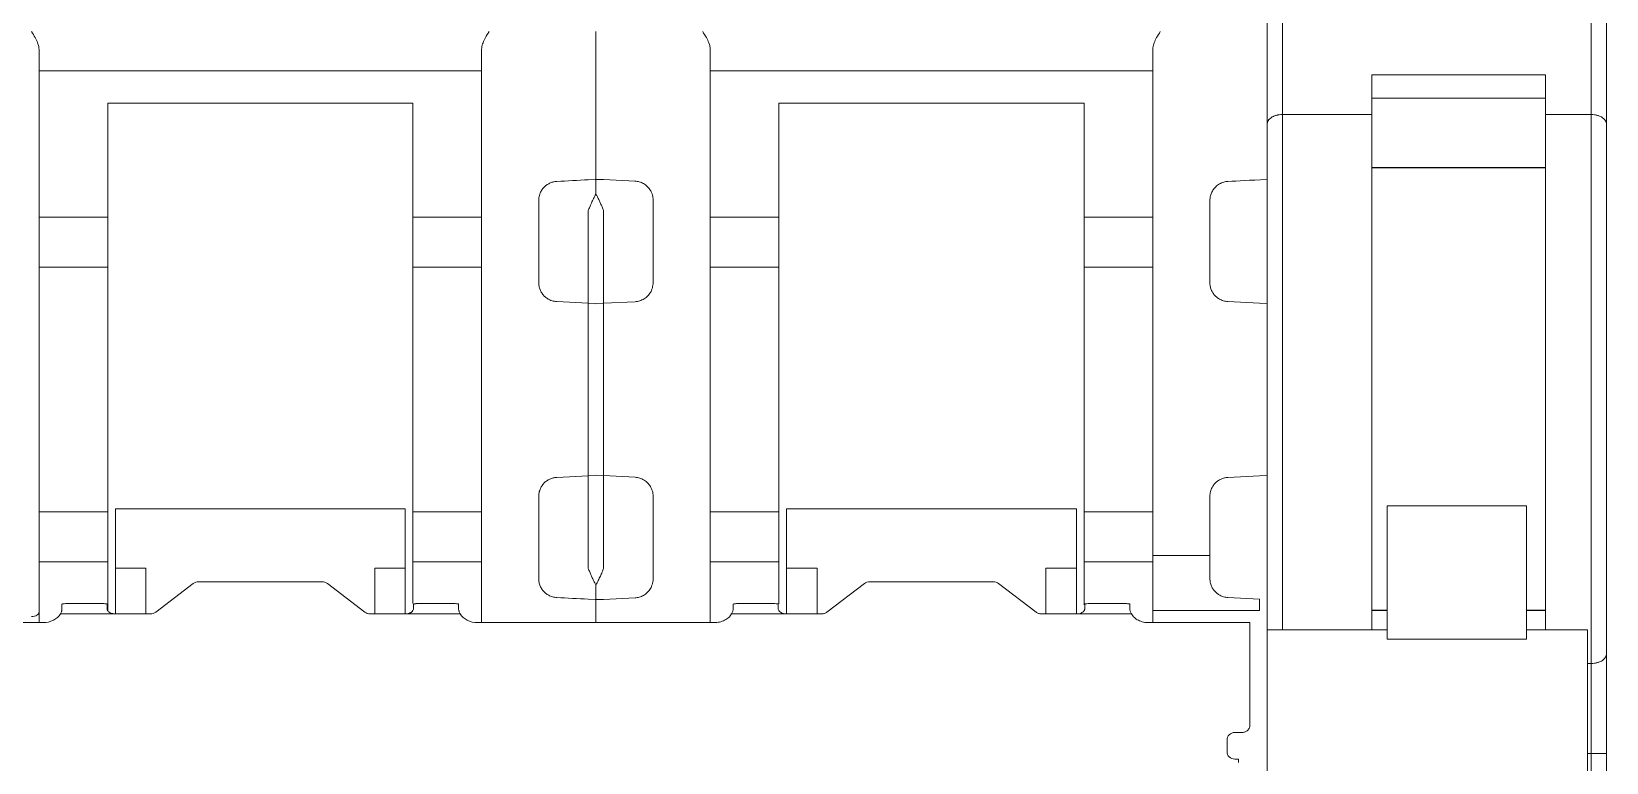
# Model space of a CAD drawing. Header units: millimetres. Extents: x 4137 to 6698, y 1400 to 3585.
# Drawn here: x 4598.85 to 4640.15, y 2349.15 to 2368.31 of the extents above; entities that cross this region are included whole.
import ezdxf

# ---------------------------------------------------------------- set-up
doc = ezdxf.new("R2010")
doc.units = ezdxf.units.MM
doc.layers.add('000-PI-Oprema', color=30, linetype='Continuous', lineweight=5)

msp = doc.modelspace()

# ---------------------------------------------------------------- linework, layer by layer
at = {"layer": '000-PI-Oprema', "color": 0, "linetype": 'ByBlock', "lineweight": 0}
for p, q in [((4631.248, 2365.88), (4631.248, 2392.491)), ((4631.648, 2366.135), (4631.648, 2392.491)), ((4639.748, 2366.135), (4639.748, 2392.491)), ((4640.148, 2392.491), (4640.148, 2365.88)), ((4640.148, 2392.491), (4640.148, 2365.88)), ((4633.998, 2366.135), (4633.998, 2367.176)), ((4638.548, 2367.176), (4633.998, 2367.176)), ((4638.548, 2367.176), (4638.548, 2366.135)), ((4638.548, 2366.561), (4633.998, 2366.561)), ((4633.998, 2366.135), (4631.648, 2366.135)), ((4631.648, 2366.135), (4631.648, 2352.631)), ((4633.998, 2366.135), (4633.998, 2352.631)), ((4639.748, 2366.135), (4638.548, 2366.135)), ((4638.548, 2352.631), (4638.548, 2366.135)), ((4639.748, 2351.747), (4639.748, 2366.135)), ((4631.248, 2352.631), (4631.248, 2365.88)), ((4640.148, 2365.88), (4640.148, 2352.002)), ((4638.548, 2364.747), (4633.998, 2364.747)), ((4638.548, 2364.741), (4633.998, 2364.741)), ((4636.648, 2364.747), (4636.648, 2364.741)), ((4634.398, 2355.882), (4634.398, 2352.384)), ((4638.048, 2355.882), (4634.398, 2355.882)), ((4638.048, 2355.882), (4638.048, 2352.384)), ((4633.998, 2353.141), (4634.398, 2353.141)), ((4634.398, 2353.135), (4633.998, 2353.135)), ((4638.048, 2353.141), (4638.548, 2353.141)), ((4638.548, 2353.135), (4638.048, 2353.135)), ((4631.248, 2327.041), (4631.248, 2352.631)), ((4634.398, 2352.631), (4631.248, 2352.631)), ((4639.648, 2352.631), (4638.048, 2352.631)), ((4639.648, 2352.631), (4639.648, 2348.231)), ((4638.048, 2352.384), (4634.398, 2352.384)), ((4639.748, 2351.747), (4639.648, 2351.747)), ((4639.748, 2349.391), (4639.748, 2351.747)), ((4640.148, 2352.002), (4640.148, 2349.391)), ((4639.648, 2349.391), (4639.748, 2349.391)), ((4640.148, 2349.391), (4639.748, 2349.391)), ((4639.748, 2348.391), (4639.748, 2349.391)), ((4640.148, 2349.391), (4640.148, 2348.791))]:
    msp.add_line(p, q, dxfattribs=at)
at = {"layer": '000-PI-Oprema', "color": 0, "lineweight": 0}
for p, q in [((4613.648, 2368.311), (4613.648, 2367.07)), ((4599.048, 2367.28), (4610.648, 2367.28)), ((4613.648, 2367.07), (4613.648, 2364.436)), ((4628.248, 2367.28), (4616.648, 2367.28)), ((4600.848, 2366.434), (4608.848, 2366.434)), ((4618.448, 2365.61), (4618.448, 2366.434)), ((4626.448, 2366.434), (4618.448, 2366.434)), ((4626.448, 2366.434), (4626.448, 2365.61)), ((4618.448, 2365.61), (4618.448, 2363.445)), ((4626.448, 2363.445), (4626.448, 2365.61)), ((4613.448, 2364.425), (4613.628, 2364.434)), ((4613.693, 2364.435), (4613.665, 2364.436)), ((4613.848, 2364.43), (4613.693, 2364.435)), ((4614.674, 2364.389), (4613.848, 2364.432)), ((4614.674, 2364.389), (4614.674, 2364.383)), ((4631.248, 2364.052), (4631.248, 2361.178)), ((4613.448, 2363.616), (4613.448, 2361.189)), ((4613.848, 2361.187), (4613.848, 2363.618)), ((4599.048, 2363.445), (4600.848, 2363.445)), ((4610.648, 2363.445), (4608.848, 2363.445)), ((4616.648, 2363.445), (4618.448, 2363.445)), ((4618.448, 2363.445), (4618.448, 2362.135)), ((4626.448, 2362.135), (4626.448, 2363.445)), ((4626.448, 2363.445), (4628.248, 2363.445)), ((4599.048, 2362.135), (4600.848, 2362.135)), ((4608.848, 2362.135), (4610.648, 2362.135)), ((4618.448, 2362.135), (4616.648, 2362.135)), ((4618.448, 2362.135), (4618.448, 2355.722)), ((4626.448, 2355.722), (4626.448, 2362.135)), ((4628.248, 2362.135), (4626.448, 2362.135)), ((4613.448, 2361.189), (4612.622, 2361.232)), ((4613.448, 2361.189), (4613.648, 2361.178)), ((4613.848, 2361.187), (4613.648, 2361.176)), ((4614.674, 2361.23), (4613.848, 2361.187)), ((4630.222, 2361.232), (4631.048, 2361.189)), ((4631.048, 2361.189), (4631.248, 2361.178)), ((4612.622, 2356.625), (4613.448, 2356.668)), ((4613.648, 2356.679), (4613.448, 2356.668)), ((4613.448, 2356.668), (4613.448, 2354.24)), ((4613.648, 2356.68), (4613.848, 2356.67)), ((4613.848, 2356.67), (4614.674, 2356.627)), ((4613.848, 2354.239), (4613.848, 2356.67)), ((4631.048, 2356.668), (4630.222, 2356.625)), ((4631.248, 2356.679), (4631.048, 2356.668)), ((4631.248, 2356.679), (4631.248, 2355.505)), ((4601.048, 2355.799), (4601.048, 2354.248)), ((4608.648, 2355.799), (4601.048, 2355.799)), ((4608.648, 2354.248), (4608.648, 2355.799)), ((4618.648, 2354.248), (4618.648, 2355.799)), ((4618.648, 2355.799), (4626.248, 2355.799)), ((4626.248, 2355.799), (4626.248, 2354.248)), ((4626.448, 2355.8), (4626.443, 2355.8)), ((4599.048, 2355.722), (4600.848, 2355.722)), ((4610.648, 2355.722), (4608.848, 2355.722)), ((4616.648, 2355.722), (4618.448, 2355.722)), ((4618.448, 2355.722), (4618.448, 2354.412)), ((4626.448, 2354.412), (4626.448, 2355.722)), ((4626.448, 2355.722), (4628.248, 2355.722)), ((4629.748, 2354.578), (4628.248, 2354.578)), ((4600.848, 2354.412), (4599.048, 2354.412)), ((4600.848, 2353.128), (4600.848, 2354.412)), ((4601.848, 2354.248), (4601.048, 2354.248)), ((4601.048, 2353.046), (4601.048, 2354.248)), ((4601.848, 2353.046), (4601.848, 2354.248)), ((4608.648, 2354.248), (4607.848, 2354.248)), ((4607.848, 2353.046), (4607.848, 2354.248)), ((4608.648, 2354.248), (4608.648, 2353.046)), ((4608.848, 2353.321), (4608.848, 2354.412)), ((4608.848, 2354.412), (4610.648, 2354.412)), ((4618.448, 2354.412), (4616.648, 2354.412)), ((4618.448, 2354.412), (4618.448, 2353.308)), ((4618.648, 2354.248), (4619.448, 2354.248)), ((4618.648, 2353.046), (4618.648, 2354.248)), ((4619.448, 2354.248), (4619.448, 2353.046)), ((4625.448, 2354.248), (4626.248, 2354.248)), ((4625.448, 2353.046), (4625.448, 2354.248)), ((4626.248, 2354.248), (4626.248, 2353.046)), ((4626.448, 2353.287), (4626.448, 2354.412)), ((4626.448, 2354.412), (4628.248, 2354.412)), ((4602.106, 2353.091), (4603.089, 2353.844)), ((4603.231, 2353.889), (4606.465, 2353.889)), ((4606.606, 2353.844), (4607.589, 2353.091)), ((4619.706, 2353.091), (4620.689, 2353.844)), ((4620.831, 2353.889), (4624.065, 2353.889)), ((4624.206, 2353.844), (4625.189, 2353.091)), ((4599.647, 2353.223), (4599.647, 2353.302)), ((4600.631, 2353.319), (4599.847, 2353.319)), ((4600.831, 2353.302), (4600.831, 2353.223)), ((4608.865, 2353.302), (4608.865, 2353.223)), ((4609.848, 2353.319), (4609.065, 2353.319)), ((4610.048, 2353.302), (4610.048, 2353.223)), ((4613.628, 2353.422), (4613.448, 2353.432)), ((4613.648, 2353.421), (4613.648, 2352.817)), ((4613.693, 2353.421), (4613.848, 2353.426)), ((4613.848, 2353.424), (4614.674, 2353.468)), ((4613.848, 2353.426), (4613.848, 2353.424)), ((4617.247, 2353.223), (4617.247, 2353.302)), ((4618.231, 2353.319), (4617.447, 2353.319)), ((4618.431, 2353.302), (4618.431, 2353.223)), ((4626.465, 2353.223), (4626.465, 2353.302)), ((4627.448, 2353.319), (4626.665, 2353.319)), ((4627.648, 2353.302), (4627.648, 2353.223)), ((4630.222, 2353.475), (4631.048, 2353.432)), ((4599.048, 2353.099), (4599.048, 2352.817)), ((4601.031, 2353.046), (4599.606, 2353.046)), ((4601.031, 2353.046), (4601.965, 2353.046)), ((4607.731, 2353.046), (4608.665, 2353.046)), ((4610.09, 2353.046), (4608.665, 2353.046)), ((4610.648, 2352.828), (4610.648, 2353.251)), ((4616.648, 2353.099), (4616.648, 2352.817)), ((4617.206, 2353.046), (4618.631, 2353.046)), ((4619.565, 2353.046), (4618.631, 2353.046)), ((4626.265, 2353.046), (4625.331, 2353.046)), ((4627.69, 2353.046), (4626.265, 2353.046)), ((4628.248, 2352.828), (4628.248, 2353.251)), ((4631.048, 2353.132), (4628.248, 2353.132)), ((4596.498, 2352.817), (4599.147, 2352.817)), ((4610.548, 2352.817), (4616.747, 2352.817)), ((4628.148, 2352.817), (4630.798, 2352.817)), ((4630.798, 2352.817), (4630.798, 2352.204)), ((4630.798, 2350.138), (4630.798, 2351.547)), ((4630.198, 2349.74), (4630.198, 2349.441)), ((4630.598, 2349.939), (4630.398, 2349.939)), ((4630.398, 2349.241), (4630.498, 2349.241)), ((4630.498, 2349.152), (4630.498, 2349.241)), ((4631.248, 2349.545), (4631.248, 2349.378)), ((4631.248, 2349.228), (4631.248, 2347.031))]:
    msp.add_line(p, q, dxfattribs=at)
at = {"layer": '000-PI-Oprema', "color": 0, "lineweight": 0, "flags": 128}
msp.add_lwpolyline([(4599.048, 2353.099), (4599.044, 2353.075), (4599.032, 2353.052), (4599.014, 2353.031), (4598.989, 2353.013), (4598.959, 2352.997), (4598.924, 2352.986), (4598.887, 2352.979), (4598.848, 2352.977)], dxfattribs=at)
at = {"layer": '000-PI-Oprema', "color": 0, "lineweight": 0}
for points, knots in [([(4598.848, 2368.311), (4598.881, 2368.259), (4598.928, 2368.184), (4598.98, 2368.085), (4599.013, 2368.007), (4599.041, 2367.921), (4599.046, 2367.853), (4599.048, 2367.821)], [0, 0, 0, 0, 0.350015, 0.493309, 0.624855, 0.821183, 1, 1, 1, 1]), ([(4610.648, 2367.821), (4610.649, 2367.842), (4610.651, 2367.886), (4610.665, 2367.952), (4610.687, 2368.018), (4610.716, 2368.086), (4610.767, 2368.184), (4610.814, 2368.259), (4610.848, 2368.311)], [0, 0, 0, 0, 0.117446, 0.242847, 0.378002, 0.506391, 0.652474, 1, 1, 1, 1]), ([(4616.448, 2368.311), (4616.481, 2368.258), (4616.528, 2368.184), (4616.58, 2368.084), (4616.613, 2368.007), (4616.641, 2367.92), (4616.646, 2367.853), (4616.648, 2367.821)], [0, 0, 0, 0, 0.350596, 0.493868, 0.625405, 0.821427, 1, 1, 1, 1]), ([(4628.248, 2367.821), (4628.249, 2367.842), (4628.251, 2367.886), (4628.265, 2367.952), (4628.287, 2368.018), (4628.316, 2368.085), (4628.367, 2368.184), (4628.414, 2368.259), (4628.448, 2368.311)], [0, 0, 0, 0, 0.117336, 0.242611, 0.377617, 0.505972, 0.652001, 1, 1, 1, 1]), ([(4631.248, 2368.311), (4631.248, 2368.279), (4631.248, 2368.215), (4631.248, 2368.119), (4631.248, 2368.024), (4631.248, 2367.897), (4631.248, 2367.741), (4631.248, 2367.565), (4631.248, 2367.405), (4631.248, 2367.268), (4631.248, 2367.152), (4631.248, 2367.097), (4631.248, 2367.07)], [0, 0, 0, 0, 0.061391, 0.122427, 0.18342, 0.24468, 0.372209, 0.500076, 0.627605, 0.755472, 0.877481, 1, 1, 1, 1]), ([(4610.648, 2367.667), (4610.648, 2367.677), (4610.648, 2367.696), (4610.648, 2367.733), (4610.648, 2367.774), (4610.648, 2367.806), (4610.648, 2367.821)], [0, 0, 0, 0, 0.251193, 0.5, 0.748807, 1, 1, 1, 1]), ([(4616.648, 2367.821), (4616.648, 2367.806), (4616.648, 2367.774), (4616.648, 2367.733), (4616.648, 2367.696), (4616.648, 2367.677), (4616.648, 2367.667)], [0, 0, 0, 0, 0.251193, 0.5, 0.748807, 1, 1, 1, 1]), ([(4628.248, 2367.667), (4628.248, 2367.677), (4628.248, 2367.696), (4628.248, 2367.733), (4628.248, 2367.774), (4628.248, 2367.806), (4628.248, 2367.821)], [0, 0, 0, 0, 0.251193, 0.5, 0.748807, 1, 1, 1, 1]), ([(4599.048, 2367.667), (4599.048, 2367.627), (4599.048, 2367.546), (4599.048, 2367.415), (4599.048, 2367.275), (4599.048, 2367.128), (4599.048, 2366.972), (4599.048, 2366.807), (4599.048, 2366.635), (4599.048, 2366.394), (4599.048, 2366.076), (4599.048, 2365.664), (4599.048, 2365.227), (4599.048, 2364.914), (4599.048, 2364.757)], [0, 0, 0, 0, 0.062736, 0.125281, 0.187695, 0.250043, 0.312387, 0.374792, 0.437318, 0.500031, 0.625212, 0.749931, 0.874692, 1, 1, 1, 1]), ([(4610.648, 2364.606), (4610.648, 2364.689), (4610.648, 2364.856), (4610.648, 2365.097), (4610.648, 2365.332), (4610.648, 2365.559), (4610.648, 2365.779), (4610.648, 2365.992), (4610.648, 2366.198), (4610.648, 2366.462), (4610.648, 2366.771), (4610.648, 2367.108), (4610.648, 2367.411), (4610.648, 2367.582), (4610.648, 2367.667)], [0, 0, 0, 0, 0.062754, 0.125301, 0.187708, 0.250043, 0.312375, 0.374772, 0.437302, 0.500033, 0.625237, 0.749935, 0.874674, 1, 1, 1, 1]), ([(4616.648, 2367.667), (4616.648, 2367.627), (4616.648, 2367.546), (4616.648, 2367.415), (4616.648, 2367.275), (4616.648, 2367.128), (4616.648, 2366.972), (4616.648, 2366.807), (4616.648, 2366.635), (4616.648, 2366.394), (4616.648, 2366.076), (4616.648, 2365.664), (4616.648, 2365.227), (4616.648, 2364.914), (4616.648, 2364.757)], [0, 0, 0, 0, 0.062736, 0.125281, 0.187695, 0.250043, 0.312387, 0.374792, 0.437318, 0.500031, 0.625212, 0.749931, 0.874692, 1, 1, 1, 1]), ([(4628.248, 2364.606), (4628.248, 2364.689), (4628.248, 2364.856), (4628.248, 2365.097), (4628.248, 2365.332), (4628.248, 2365.559), (4628.248, 2365.779), (4628.248, 2365.992), (4628.248, 2366.198), (4628.248, 2366.462), (4628.248, 2366.771), (4628.248, 2367.108), (4628.248, 2367.411), (4628.248, 2367.582), (4628.248, 2367.667)], [0, 0, 0, 0, 0.062754, 0.125301, 0.187708, 0.250043, 0.312375, 0.374772, 0.437302, 0.500033, 0.625237, 0.749935, 0.874674, 1, 1, 1, 1]), ([(4631.248, 2367.07), (4631.248, 2367.033), (4631.248, 2366.959), (4631.248, 2366.839), (4631.248, 2366.713), (4631.248, 2366.579), (4631.248, 2366.437), (4631.248, 2366.288), (4631.248, 2366.132), (4631.248, 2365.914), (4631.248, 2365.626), (4631.248, 2365.254), (4631.248, 2364.858), (4631.248, 2364.576), (4631.248, 2364.434)], [0, 0, 0, 0, 0.062728, 0.125272, 0.18769, 0.250045, 0.312396, 0.374803, 0.437328, 0.500029, 0.625194, 0.749922, 0.874696, 1, 1, 1, 1]), ([(4600.848, 2366.434), (4600.848, 2366.393), (4600.848, 2366.31), (4600.848, 2366.192), (4600.848, 2366.079), (4600.848, 2365.936), (4600.848, 2365.771), (4600.848, 2365.663), (4600.848, 2365.61)], [0, 0, 0, 0, 0.125424, 0.250193, 0.374902, 0.500146, 0.749703, 1, 1, 1, 1]), ([(4608.848, 2365.61), (4608.848, 2365.636), (4608.848, 2365.688), (4608.848, 2365.776), (4608.848, 2365.87), (4608.848, 2366.005), (4608.848, 2366.189), (4608.848, 2366.353), (4608.848, 2366.434)], [0, 0, 0, 0, 0.125424, 0.250193, 0.374902, 0.500146, 0.749703, 1, 1, 1, 1]), ([(4608.848, 2363.445), (4608.848, 2363.516), (4608.848, 2363.658), (4608.848, 2363.864), (4608.848, 2364.065), (4608.848, 2364.261), (4608.848, 2364.451), (4608.848, 2364.697), (4608.848, 2364.989), (4608.848, 2365.317), (4608.848, 2365.512), (4608.848, 2365.61)], [0, 0, 0, 0, 0.083508, 0.166833, 0.25006, 0.333277, 0.416572, 0.500032, 0.666688, 0.83311, 1, 1, 1, 1]), ([(4599.048, 2364.757), (4599.048, 2364.693), (4599.048, 2364.566), (4599.048, 2364.367), (4599.048, 2364.165), (4599.048, 2363.957), (4599.048, 2363.745), (4599.048, 2363.528), (4599.048, 2363.306), (4599.048, 2363.155), (4599.048, 2363.08)], [0, 0, 0, 0, 0.12575, 0.250858, 0.375537, 0.5, 0.624463, 0.749142, 0.87425, 1, 1, 1, 1]), ([(4610.648, 2363.212), (4610.648, 2363.283), (4610.648, 2363.425), (4610.648, 2363.633), (4610.648, 2363.837), (4610.648, 2364.037), (4610.648, 2364.231), (4610.648, 2364.422), (4610.648, 2364.544), (4610.648, 2364.606)], [0, 0, 0, 0, 0.143512, 0.28637, 0.428834, 0.571166, 0.71363, 0.856488, 1, 1, 1, 1]), ([(4616.648, 2364.757), (4616.648, 2364.693), (4616.648, 2364.566), (4616.648, 2364.367), (4616.648, 2364.165), (4616.648, 2363.957), (4616.648, 2363.745), (4616.648, 2363.528), (4616.648, 2363.306), (4616.648, 2363.155), (4616.648, 2363.08)], [0, 0, 0, 0, 0.12575, 0.250858, 0.375537, 0.5, 0.624463, 0.749142, 0.87425, 1, 1, 1, 1]), ([(4628.248, 2363.212), (4628.248, 2363.283), (4628.248, 2363.425), (4628.248, 2363.633), (4628.248, 2363.837), (4628.248, 2364.037), (4628.248, 2364.231), (4628.248, 2364.422), (4628.248, 2364.544), (4628.248, 2364.606)], [0, 0, 0, 0, 0.143512, 0.28637, 0.428834, 0.571166, 0.71363, 0.856488, 1, 1, 1, 1]), ([(4612.148, 2363.882), (4612.149, 2363.905), (4612.15, 2363.95), (4612.164, 2364.017), (4612.19, 2364.09), (4612.233, 2364.168), (4612.296, 2364.242), (4612.37, 2364.302), (4612.45, 2364.344), (4612.535, 2364.373), (4612.593, 2364.379), (4612.622, 2364.382)], [0, 0, 0, 0, 0.093221, 0.185813, 0.279137, 0.41434, 0.546905, 0.668022, 0.785627, 0.893606, 1, 1, 1, 1]), ([(4613.448, 2363.616), (4613.46, 2363.648), (4613.488, 2363.717), (4613.534, 2363.823), (4613.588, 2363.94), (4613.627, 2364.013), (4613.648, 2364.052)], [0, 0, 0, 0, 0.193415, 0.424448, 0.693252, 1, 1, 1, 1]), ([(4613.848, 2363.618), (4613.835, 2363.65), (4613.81, 2363.713), (4613.771, 2363.804), (4613.731, 2363.891), (4613.69, 2363.976), (4613.662, 2364.027), (4613.648, 2364.053)], [0, 0, 0, 0, 0.194202, 0.390464, 0.589612, 0.792498, 1, 1, 1, 1]), ([(4615.148, 2363.891), (4615.147, 2363.914), (4615.145, 2363.959), (4615.131, 2364.025), (4615.105, 2364.098), (4615.063, 2364.175), (4614.993, 2364.257), (4614.901, 2364.327), (4614.79, 2364.375), (4614.711, 2364.385), (4614.674, 2364.389)], [0, 0, 0, 0, 0.092601, 0.18543, 0.278489, 0.413813, 0.545287, 0.709927, 0.860804, 1, 1, 1, 1]), ([(4630.222, 2364.382), (4630.203, 2364.38), (4630.166, 2364.377), (4630.11, 2364.364), (4630.054, 2364.345), (4630, 2364.318), (4629.947, 2364.284), (4629.892, 2364.237), (4629.835, 2364.17), (4629.786, 2364.083), (4629.754, 2363.984), (4629.75, 2363.916), (4629.748, 2363.882)], [0, 0, 0, 0, 0.067869, 0.138425, 0.211987, 0.288836, 0.369219, 0.453352, 0.573685, 0.721104, 0.860335, 1, 1, 1, 1]), ([(4629.748, 2363.882), (4629.748, 2363.817), (4629.748, 2363.685), (4629.748, 2363.484), (4629.748, 2363.347), (4629.748, 2363.279)], [0, 0, 0, 0, 0.333419, 0.666581, 1, 1, 1, 1]), ([(4600.848, 2363.445), (4600.848, 2363.396), (4600.848, 2363.298), (4600.848, 2363.082), (4600.848, 2362.843), (4600.848, 2362.598), (4600.848, 2362.378), (4600.848, 2362.213), (4600.848, 2362.157), (4600.848, 2362.135)], [0, 0, 0, 0, 0.150243, 0.300485, 0.450729, 0.600973, 0.751216, 0.901461, 1, 1, 1, 1]), ([(4608.848, 2363.445), (4608.848, 2363.396), (4608.848, 2363.298), (4608.848, 2363.082), (4608.848, 2362.843), (4608.848, 2362.598), (4608.848, 2362.378), (4608.848, 2362.213), (4608.848, 2362.157), (4608.848, 2362.135)], [0, 0, 0, 0, 0.150243, 0.300485, 0.450729, 0.600973, 0.751216, 0.901461, 1, 1, 1, 1]), ([(4610.648, 2354.645), (4610.648, 2354.759), (4610.648, 2354.987), (4610.648, 2355.332), (4610.648, 2355.68), (4610.648, 2356.031), (4610.648, 2356.384), (4610.648, 2356.981), (4610.648, 2357.828), (4610.648, 2358.928), (4610.648, 2360.028), (4610.648, 2360.995), (4610.648, 2361.827), (4610.648, 2362.527), (4610.648, 2362.983), (4610.648, 2363.212)], [0, 0, 0, 0, 0.041431, 0.082793, 0.124119, 0.165441, 0.206793, 0.248207, 0.374079, 0.500012, 0.625883, 0.751817, 0.834548, 0.917188, 1, 1, 1, 1]), ([(4628.248, 2354.645), (4628.248, 2354.759), (4628.248, 2354.987), (4628.248, 2355.332), (4628.248, 2355.68), (4628.248, 2356.031), (4628.248, 2356.384), (4628.248, 2356.981), (4628.248, 2357.828), (4628.248, 2358.928), (4628.248, 2360.028), (4628.248, 2360.995), (4628.248, 2361.827), (4628.248, 2362.527), (4628.248, 2362.983), (4628.248, 2363.212)], [0, 0, 0, 0, 0.041431, 0.082793, 0.124119, 0.165441, 0.206793, 0.248207, 0.374079, 0.500012, 0.625883, 0.751817, 0.834548, 0.917188, 1, 1, 1, 1]), ([(4629.748, 2363.279), (4629.748, 2363.177), (4629.748, 2362.974), (4629.748, 2362.667), (4629.748, 2362.357), (4629.748, 2362.046), (4629.748, 2361.836), (4629.748, 2361.731)], [0, 0, 0, 0, 0.200123, 0.400061, 0.599939, 0.799877, 1, 1, 1, 1]), ([(4599.048, 2363.08), (4599.048, 2362.969), (4599.048, 2362.748), (4599.048, 2362.412), (4599.048, 2362.074), (4599.048, 2361.734), (4599.048, 2361.392), (4599.048, 2360.813), (4599.048, 2359.993), (4599.048, 2358.929), (4599.048, 2357.864), (4599.048, 2356.928), (4599.048, 2356.122), (4599.048, 2355.443), (4599.048, 2354.999), (4599.048, 2354.777)], [0, 0, 0, 0, 0.041447, 0.082829, 0.124176, 0.16552, 0.206891, 0.248321, 0.374134, 0.500011, 0.625824, 0.751702, 0.834467, 0.91715, 1, 1, 1, 1]), ([(4616.648, 2363.08), (4616.648, 2362.969), (4616.648, 2362.748), (4616.648, 2362.412), (4616.648, 2362.074), (4616.648, 2361.734), (4616.648, 2361.392), (4616.648, 2360.813), (4616.648, 2359.993), (4616.648, 2358.929), (4616.648, 2357.864), (4616.648, 2356.928), (4616.648, 2356.122), (4616.648, 2355.443), (4616.648, 2354.999), (4616.648, 2354.777)], [0, 0, 0, 0, 0.041447, 0.082829, 0.124176, 0.16552, 0.206891, 0.248321, 0.374134, 0.500011, 0.625824, 0.751702, 0.834467, 0.91715, 1, 1, 1, 1]), ([(4600.848, 2362.135), (4600.848, 2362.051), (4600.848, 2361.884), (4600.848, 2361.629), (4600.848, 2361.372), (4600.848, 2361.112), (4600.848, 2360.849), (4600.848, 2360.402), (4600.848, 2359.762), (4600.848, 2358.929), (4600.848, 2358.095), (4600.848, 2357.366), (4600.848, 2356.744), (4600.848, 2356.225), (4600.848, 2355.89), (4600.848, 2355.722)], [0, 0, 0, 0, 0.041319, 0.082538, 0.123706, 0.164869, 0.206076, 0.247373, 0.373654, 0.500018, 0.626299, 0.752662, 0.835118, 0.917437, 1, 1, 1, 1]), ([(4608.848, 2362.135), (4608.848, 2361.127), (4608.848, 2360.028), (4608.848, 2357.829), (4608.848, 2356.73), (4608.848, 2355.722)], [0, 0, 0, 0, 0.5, 0.5, 1, 1, 1, 1]), ([(4612.622, 2361.232), (4612.601, 2361.234), (4612.559, 2361.238), (4612.498, 2361.253), (4612.429, 2361.279), (4612.356, 2361.321), (4612.284, 2361.384), (4612.225, 2361.458), (4612.181, 2361.544), (4612.153, 2361.636), (4612.149, 2361.699), (4612.148, 2361.731)], [0, 0, 0, 0, 0.082209, 0.16366, 0.245689, 0.369303, 0.493372, 0.618767, 0.744744, 0.872104, 1, 1, 1, 1]), ([(4614.674, 2361.23), (4614.694, 2361.232), (4614.735, 2361.236), (4614.796, 2361.251), (4614.855, 2361.273), (4614.911, 2361.303), (4614.963, 2361.339), (4615.022, 2361.394), (4615.083, 2361.475), (4615.137, 2361.593), (4615.144, 2361.682), (4615.148, 2361.73)], [0, 0, 0, 0, 0.080411, 0.161533, 0.243405, 0.326066, 0.409552, 0.493901, 0.642123, 0.810797, 1, 1, 1, 1]), ([(4630.222, 2361.232), (4630.201, 2361.234), (4630.159, 2361.238), (4630.098, 2361.253), (4630.029, 2361.279), (4629.956, 2361.321), (4629.884, 2361.384), (4629.825, 2361.458), (4629.781, 2361.544), (4629.753, 2361.636), (4629.749, 2361.699), (4629.748, 2361.731)], [0, 0, 0, 0, 0.082209, 0.16366, 0.245689, 0.369303, 0.493372, 0.618767, 0.744744, 0.872104, 1, 1, 1, 1]), ([(4613.448, 2361.189), (4613.448, 2361.082), (4613.448, 2360.868), (4613.448, 2360.547), (4613.448, 2360.224), (4613.448, 2359.901), (4613.448, 2359.578), (4613.448, 2359.253), (4613.448, 2358.847), (4613.448, 2358.36), (4613.448, 2357.794), (4613.448, 2357.229), (4613.448, 2356.855), (4613.448, 2356.668)], [0, 0, 0, 0, 0.071556, 0.142997, 0.214365, 0.285706, 0.357065, 0.428486, 0.500013, 0.625062, 0.749916, 0.874816, 1, 1, 1, 1]), ([(4631.248, 2361.178), (4631.248, 2361.072), (4631.248, 2360.86), (4631.248, 2360.54), (4631.248, 2360.219), (4631.248, 2359.897), (4631.248, 2359.575), (4631.248, 2359.252), (4631.248, 2358.848), (4631.248, 2358.363), (4631.248, 2357.799), (4631.248, 2357.236), (4631.248, 2356.865), (4631.248, 2356.679)], [0, 0, 0, 0, 0.071572, 0.143012, 0.214372, 0.285701, 0.357051, 0.428472, 0.500015, 0.625079, 0.749917, 0.8748, 1, 1, 1, 1]), ([(4612.148, 2356.125), (4612.148, 2356.147), (4612.15, 2356.189), (4612.163, 2356.252), (4612.186, 2356.323), (4612.225, 2356.398), (4612.284, 2356.473), (4612.356, 2356.536), (4612.438, 2356.582), (4612.528, 2356.615), (4612.59, 2356.621), (4612.622, 2356.625)], [0, 0, 0, 0, 0.085573, 0.170275, 0.255463, 0.381339, 0.506835, 0.630803, 0.754517, 0.877108, 1, 1, 1, 1]), ([(4615.148, 2356.127), (4615.147, 2356.152), (4615.145, 2356.199), (4615.129, 2356.267), (4615.107, 2356.328), (4615.078, 2356.383), (4615.046, 2356.432), (4614.994, 2356.492), (4614.913, 2356.557), (4614.798, 2356.611), (4614.715, 2356.621), (4614.674, 2356.627)], [0, 0, 0, 0, 0.097376, 0.189595, 0.276665, 0.358598, 0.435408, 0.507112, 0.674555, 0.83875, 1, 1, 1, 1]), ([(4629.748, 2356.125), (4629.748, 2356.147), (4629.75, 2356.189), (4629.763, 2356.252), (4629.786, 2356.323), (4629.825, 2356.398), (4629.884, 2356.473), (4629.956, 2356.536), (4630.038, 2356.582), (4630.128, 2356.615), (4630.19, 2356.621), (4630.222, 2356.625)], [0, 0, 0, 0, 0.085573, 0.170275, 0.255463, 0.381339, 0.506835, 0.630803, 0.754517, 0.877108, 1, 1, 1, 1]), ([(4629.748, 2356.125), (4629.748, 2356.021), (4629.748, 2355.811), (4629.748, 2355.5), (4629.748, 2355.19), (4629.748, 2354.882), (4629.748, 2354.679), (4629.748, 2354.578)], [0, 0, 0, 0, 0.200123, 0.400061, 0.599939, 0.799877, 1, 1, 1, 1]), ([(4600.848, 2355.722), (4600.848, 2355.7), (4600.848, 2355.644), (4600.848, 2355.479), (4600.848, 2355.259), (4600.848, 2355.014), (4600.848, 2354.774), (4600.848, 2354.559), (4600.848, 2354.461), (4600.848, 2354.412)], [0, 0, 0, 0, 0.098539, 0.248784, 0.399027, 0.54927, 0.699515, 0.849757, 1, 1, 1, 1]), ([(4608.848, 2355.722), (4608.848, 2355.7), (4608.848, 2355.644), (4608.848, 2355.479), (4608.848, 2355.259), (4608.848, 2355.014), (4608.848, 2354.774), (4608.848, 2354.559), (4608.848, 2354.461), (4608.848, 2354.412)], [0, 0, 0, 0, 0.098539, 0.248784, 0.399027, 0.54927, 0.699515, 0.849757, 1, 1, 1, 1]), ([(4631.248, 2355.528), (4631.248, 2355.514), (4631.248, 2355.486), (4631.248, 2355.264), (4631.248, 2354.916), (4631.248, 2354.459), (4631.248, 2354.076), (4631.248, 2353.805)], [0, 0, 0, 0, 0.201961, 0.403921, 0.605881, 0.807842, 1, 1, 1, 1]), ([(4599.048, 2354.777), (4599.048, 2354.701), (4599.048, 2354.55), (4599.048, 2354.329), (4599.048, 2354.112), (4599.048, 2353.9), (4599.048, 2353.692), (4599.048, 2353.489), (4599.048, 2353.291), (4599.048, 2353.163), (4599.048, 2353.099)], [0, 0, 0, 0, 0.12575, 0.250858, 0.375537, 0.5, 0.624463, 0.749142, 0.87425, 1, 1, 1, 1]), ([(4610.648, 2353.251), (4610.648, 2353.313), (4610.648, 2353.435), (4610.648, 2353.626), (4610.648, 2353.82), (4610.648, 2354.02), (4610.648, 2354.223), (4610.648, 2354.432), (4610.648, 2354.574), (4610.648, 2354.645)], [0, 0, 0, 0, 0.143512, 0.28637, 0.428834, 0.571166, 0.71363, 0.856488, 1, 1, 1, 1]), ([(4616.648, 2354.777), (4616.648, 2354.701), (4616.648, 2354.55), (4616.648, 2354.329), (4616.648, 2354.112), (4616.648, 2353.9), (4616.648, 2353.692), (4616.648, 2353.489), (4616.648, 2353.291), (4616.648, 2353.163), (4616.648, 2353.099)], [0, 0, 0, 0, 0.12575, 0.250858, 0.375537, 0.5, 0.624463, 0.749142, 0.87425, 1, 1, 1, 1]), ([(4628.248, 2353.251), (4628.248, 2353.313), (4628.248, 2353.435), (4628.248, 2353.626), (4628.248, 2353.82), (4628.248, 2354.02), (4628.248, 2354.223), (4628.248, 2354.432), (4628.248, 2354.574), (4628.248, 2354.645)], [0, 0, 0, 0, 0.143512, 0.28637, 0.428834, 0.571166, 0.71363, 0.856488, 1, 1, 1, 1]), ([(4629.748, 2354.578), (4629.748, 2354.51), (4629.748, 2354.373), (4629.748, 2354.171), (4629.748, 2354.04), (4629.748, 2353.974)], [0, 0, 0, 0, 0.333419, 0.666581, 1, 1, 1, 1]), ([(4613.448, 2354.24), (4613.46, 2354.209), (4613.485, 2354.145), (4613.524, 2354.054), (4613.564, 2353.967), (4613.606, 2353.883), (4613.634, 2353.831), (4613.648, 2353.805)], [0, 0, 0, 0, 0.1942, 0.390457, 0.5896, 0.792488, 1, 1, 1, 1]), ([(4613.848, 2354.239), (4613.835, 2354.207), (4613.808, 2354.138), (4613.762, 2354.032), (4613.708, 2353.916), (4613.669, 2353.842), (4613.648, 2353.803)], [0, 0, 0, 0, 0.193384, 0.424408, 0.693222, 1, 1, 1, 1]), ([(4612.622, 2353.475), (4612.602, 2353.477), (4612.564, 2353.48), (4612.507, 2353.493), (4612.442, 2353.517), (4612.37, 2353.555), (4612.296, 2353.615), (4612.233, 2353.689), (4612.185, 2353.777), (4612.154, 2353.873), (4612.15, 2353.941), (4612.148, 2353.974)], [0, 0, 0, 0, 0.070996, 0.142095, 0.214573, 0.332083, 0.453298, 0.585758, 0.72107, 0.860537, 1, 1, 1, 1]), ([(4614.674, 2353.468), (4614.692, 2353.469), (4614.73, 2353.472), (4614.786, 2353.485), (4614.842, 2353.505), (4614.897, 2353.532), (4614.949, 2353.566), (4615.006, 2353.615), (4615.069, 2353.689), (4615.117, 2353.782), (4615.143, 2353.879), (4615.146, 2353.937), (4615.148, 2353.965)], [0, 0, 0, 0, 0.068374, 0.139376, 0.213318, 0.290476, 0.371092, 0.45538, 0.587276, 0.76147, 0.88059, 1, 1, 1, 1]), ([(4630.222, 2353.475), (4630.202, 2353.477), (4630.164, 2353.48), (4630.107, 2353.493), (4630.042, 2353.517), (4629.97, 2353.555), (4629.896, 2353.615), (4629.833, 2353.689), (4629.785, 2353.777), (4629.754, 2353.873), (4629.75, 2353.941), (4629.748, 2353.974)], [0, 0, 0, 0, 0.070997, 0.142096, 0.214572, 0.332081, 0.453288, 0.585757, 0.721078, 0.860541, 1, 1, 1, 1]), ([(4599.647, 2353.302), (4599.647, 2353.306), (4599.669, 2353.311), (4599.743, 2353.317), (4599.795, 2353.319), (4599.847, 2353.319)], [0, 0, 0, 0, 0.5, 0.5, 1, 1, 1, 1]), ([(4600.831, 2353.302), (4600.83, 2353.303), (4600.828, 2353.305), (4600.817, 2353.308), (4600.798, 2353.311), (4600.765, 2353.315), (4600.71, 2353.318), (4600.657, 2353.319), (4600.631, 2353.319)], [0, 0, 0, 0, 0.128148, 0.251094, 0.373747, 0.501054, 0.748354, 1, 1, 1, 1]), ([(4609.065, 2353.319), (4609.051, 2353.319), (4609.025, 2353.319), (4608.987, 2353.318), (4608.953, 2353.316), (4608.913, 2353.313), (4608.873, 2353.309), (4608.867, 2353.304), (4608.865, 2353.302)], [0, 0, 0, 0, 0.128148, 0.251094, 0.373747, 0.501054, 0.748354, 1, 1, 1, 1]), ([(4610.048, 2353.302), (4610.047, 2353.303), (4610.046, 2353.305), (4610.034, 2353.308), (4610.016, 2353.311), (4609.982, 2353.315), (4609.927, 2353.318), (4609.875, 2353.319), (4609.848, 2353.319)], [0, 0, 0, 0, 0.128148, 0.251094, 0.373747, 0.501054, 0.748354, 1, 1, 1, 1]), ([(4617.247, 2353.302), (4617.247, 2353.306), (4617.269, 2353.311), (4617.343, 2353.317), (4617.395, 2353.319), (4617.447, 2353.319)], [0, 0, 0, 0, 0.5, 0.5, 1, 1, 1, 1]), ([(4618.431, 2353.302), (4618.43, 2353.303), (4618.428, 2353.305), (4618.417, 2353.308), (4618.398, 2353.311), (4618.365, 2353.315), (4618.31, 2353.318), (4618.257, 2353.319), (4618.231, 2353.319)], [0, 0, 0, 0, 0.128148, 0.251094, 0.373747, 0.501054, 0.748354, 1, 1, 1, 1]), ([(4626.465, 2353.302), (4626.465, 2353.306), (4626.486, 2353.311), (4626.56, 2353.317), (4626.612, 2353.319), (4626.665, 2353.319)], [0, 0, 0, 0, 0.5, 0.5, 1, 1, 1, 1]), ([(4627.648, 2353.302), (4627.647, 2353.303), (4627.646, 2353.305), (4627.634, 2353.308), (4627.616, 2353.311), (4627.582, 2353.315), (4627.527, 2353.318), (4627.475, 2353.319), (4627.448, 2353.319)], [0, 0, 0, 0, 0.128148, 0.251094, 0.373747, 0.501054, 0.748354, 1, 1, 1, 1]), ([(4631.248, 2353.423), (4631.248, 2353.351), (4631.248, 2353.209), (4631.248, 2353.002), (4631.248, 2352.801), (4631.248, 2352.606), (4631.248, 2352.417), (4631.248, 2352.235), (4631.248, 2352.058), (4631.248, 2351.832), (4631.248, 2351.565), (4631.248, 2351.275), (4631.248, 2351.012), (4631.248, 2350.862), (4631.248, 2350.787)], [0, 0, 0, 0, 0.062728, 0.125272, 0.18769, 0.250045, 0.312396, 0.374803, 0.437328, 0.500029, 0.625194, 0.749922, 0.874696, 1, 1, 1, 1]), ([(4599.147, 2352.817), (4599.244, 2352.817), (4599.34, 2352.839), (4599.502, 2352.92), (4599.567, 2352.979), (4599.606, 2353.046)], [0, 0, 0, 0, 0.5, 0.5, 1, 1, 1, 1]), ([(4599.647, 2353.173), (4599.647, 2353.164), (4599.646, 2353.147), (4599.638, 2353.116), (4599.625, 2353.083), (4599.612, 2353.059), (4599.606, 2353.046)], [0, 0, 0, 0, 0.256458, 0.506841, 0.753776, 1, 1, 1, 1]), ([(4599.647, 2353.173), (4599.647, 2353.181), (4599.647, 2353.198), (4599.647, 2353.215), (4599.647, 2353.221), (4599.647, 2353.223)], [0, 0, 0, 0, 0.334189, 0.665811, 1, 1, 1, 1]), ([(4600.831, 2353.173), (4600.831, 2353.167), (4600.833, 2353.155), (4600.843, 2353.134), (4600.861, 2353.111), (4600.89, 2353.087), (4600.944, 2353.056), (4600.998, 2353.05), (4601.031, 2353.046)], [0, 0, 0, 0, 0.121269, 0.244591, 0.370821, 0.500756, 0.692101, 1, 1, 1, 1]), ([(4608.665, 2353.046), (4608.679, 2353.047), (4608.707, 2353.048), (4608.743, 2353.058), (4608.771, 2353.069), (4608.792, 2353.08), (4608.823, 2353.1), (4608.857, 2353.134), (4608.862, 2353.16), (4608.865, 2353.173)], [0, 0, 0, 0, 0.138294, 0.257669, 0.358107, 0.439606, 0.502183, 0.756685, 1, 1, 1, 1]), ([(4610.048, 2353.223), (4610.048, 2353.221), (4610.048, 2353.215), (4610.048, 2353.198), (4610.048, 2353.181), (4610.048, 2353.173)], [0, 0, 0, 0, 0.334189, 0.665811, 1, 1, 1, 1]), ([(4610.09, 2353.046), (4610.083, 2353.059), (4610.07, 2353.083), (4610.058, 2353.116), (4610.049, 2353.147), (4610.048, 2353.164), (4610.048, 2353.173)], [0, 0, 0, 0, 0.246224, 0.493159, 0.743542, 1, 1, 1, 1]), ([(4610.09, 2353.046), (4610.128, 2352.979), (4610.193, 2352.92), (4610.355, 2352.839), (4610.451, 2352.817), (4610.548, 2352.817)], [0, 0, 0, 0, 0.5, 0.5, 1, 1, 1, 1]), ([(4617.206, 2353.046), (4617.195, 2353.03), (4617.174, 2352.996), (4617.131, 2352.951), (4617.08, 2352.912), (4617.004, 2352.867), (4616.893, 2352.826), (4616.796, 2352.82), (4616.747, 2352.817)], [0, 0, 0, 0, 0.126929, 0.250928, 0.374602, 0.500576, 0.748126, 1, 1, 1, 1]), ([(4617.247, 2353.173), (4617.247, 2353.164), (4617.246, 2353.147), (4617.238, 2353.116), (4617.225, 2353.083), (4617.212, 2353.059), (4617.206, 2353.046)], [0, 0, 0, 0, 0.256458, 0.506841, 0.753776, 1, 1, 1, 1]), ([(4618.631, 2353.046), (4618.617, 2353.047), (4618.59, 2353.048), (4618.552, 2353.057), (4618.517, 2353.071), (4618.477, 2353.096), (4618.438, 2353.133), (4618.433, 2353.16), (4618.431, 2353.173)], [0, 0, 0, 0, 0.128818, 0.251822, 0.37424, 0.501366, 0.746636, 1, 1, 1, 1]), ([(4619.706, 2353.091), (4619.696, 2353.085), (4619.677, 2353.071), (4619.642, 2353.057), (4619.604, 2353.048), (4619.578, 2353.047), (4619.565, 2353.046)], [0, 0, 0, 0, 0.25487, 0.5, 0.74513, 1, 1, 1, 1]), ([(4625.331, 2353.046), (4625.317, 2353.047), (4625.291, 2353.048), (4625.253, 2353.057), (4625.219, 2353.071), (4625.199, 2353.085), (4625.189, 2353.091)], [0, 0, 0, 0, 0.25487, 0.5, 0.74513, 1, 1, 1, 1]), ([(4626.465, 2353.173), (4626.464, 2353.166), (4626.463, 2353.154), (4626.452, 2353.132), (4626.434, 2353.111), (4626.401, 2353.083), (4626.345, 2353.053), (4626.292, 2353.049), (4626.265, 2353.046)], [0, 0, 0, 0, 0.130698, 0.254597, 0.376443, 0.501216, 0.749391, 1, 1, 1, 1]), ([(4627.69, 2353.046), (4627.683, 2353.059), (4627.67, 2353.083), (4627.658, 2353.116), (4627.649, 2353.147), (4627.648, 2353.164), (4627.648, 2353.173)], [0, 0, 0, 0, 0.246224, 0.493159, 0.743542, 1, 1, 1, 1]), ([(4628.148, 2352.817), (4628.123, 2352.817), (4628.075, 2352.819), (4628.004, 2352.831), (4627.937, 2352.851), (4627.853, 2352.887), (4627.759, 2352.948), (4627.713, 2353.013), (4627.69, 2353.046)], [0, 0, 0, 0, 0.126929, 0.250928, 0.374602, 0.500576, 0.748126, 1, 1, 1, 1]), ([(4631.248, 2350.787), (4631.248, 2350.774), (4631.248, 2350.748), (4631.248, 2350.7), (4631.248, 2350.647), (4631.248, 2350.568), (4631.248, 2350.452), (4631.248, 2350.293), (4631.248, 2350.116), (4631.248, 2349.93), (4631.248, 2349.738), (4631.248, 2349.61), (4631.248, 2349.545)], [0, 0, 0, 0, 0.061391, 0.122427, 0.18342, 0.24468, 0.372209, 0.500076, 0.627605, 0.755472, 0.877481, 1, 1, 1, 1]), ([(4630.598, 2349.939), (4630.611, 2349.94), (4630.637, 2349.941), (4630.675, 2349.953), (4630.71, 2349.971), (4630.749, 2350.004), (4630.79, 2350.059), (4630.795, 2350.112), (4630.798, 2350.138)], [0, 0, 0, 0, 0.128148, 0.251094, 0.373747, 0.501054, 0.748354, 1, 1, 1, 1]), ([(4630.398, 2349.939), (4630.345, 2349.939), (4630.293, 2349.917), (4630.219, 2349.844), (4630.198, 2349.792), (4630.198, 2349.74)], [0, 0, 0, 0, 0.5, 0.5, 1, 1, 1, 1]), ([(4630.198, 2349.441), (4630.198, 2349.389), (4630.219, 2349.337), (4630.293, 2349.263), (4630.345, 2349.241), (4630.398, 2349.241)], [0, 0, 0, 0, 0.5, 0.5, 1, 1, 1, 1]), ([(4631.248, 2349.378), (4631.248, 2349.365), (4631.248, 2349.339), (4631.248, 2349.302), (4631.248, 2349.266), (4631.248, 2349.235), (4631.248, 2349.23), (4631.248, 2349.228)], [0, 0, 0, 0, 0.169382, 0.332374, 0.500748, 0.7482, 1, 1, 1, 1])]:
    msp.add_open_spline(points, degree=3, knots=knots, dxfattribs=at)
for points in [[(4599.048, 2367.667), (4599.048, 2367.703), (4599.048, 2367.756), (4599.048, 2367.821)], [(4600.848, 2363.445), (4600.848, 2364.3), (4600.848, 2365.04), (4600.848, 2365.61)], [(4612.622, 2364.382), (4612.897, 2364.396), (4613.172, 2364.411), (4613.448, 2364.425)], [(4613.628, 2364.434), (4613.635, 2364.434), (4613.641, 2364.434), (4613.648, 2364.434)], [(4613.648, 2364.436), (4613.653, 2364.436), (4613.659, 2364.436), (4613.665, 2364.436)], [(4613.648, 2364.052), (4613.648, 2364.283), (4613.648, 2364.419), (4613.648, 2364.434)], [(4630.222, 2364.382), (4630.497, 2364.396), (4630.772, 2364.411), (4631.248, 2364.434)], [(4631.248, 2364.052), (4631.248, 2364.283), (4631.248, 2364.419), (4631.248, 2364.434)], [(4612.148, 2363.279), (4612.148, 2363.485), (4612.148, 2363.687), (4612.148, 2363.882)], [(4615.148, 2363.891), (4615.148, 2363.65), (4615.148, 2363.4), (4615.148, 2363.145)], [(4612.148, 2361.731), (4612.148, 2362.256), (4612.148, 2362.773), (4612.148, 2363.279)], [(4615.148, 2363.145), (4615.148, 2362.681), (4615.148, 2362.208), (4615.148, 2361.73)], [(4613.848, 2361.187), (4613.848, 2359.697), (4613.848, 2358.16), (4613.848, 2356.67)], [(4612.148, 2354.578), (4612.148, 2355.084), (4612.148, 2355.601), (4612.148, 2356.125)], [(4615.148, 2356.127), (4615.148, 2355.649), (4615.148, 2355.176), (4615.148, 2354.712)], [(4612.148, 2353.974), (4612.148, 2354.17), (4612.148, 2354.372), (4612.148, 2354.578)], [(4615.148, 2354.712), (4615.148, 2354.457), (4615.148, 2354.207), (4615.148, 2353.965)], [(4603.089, 2353.844), (4603.126, 2353.873), (4603.178, 2353.889), (4603.231, 2353.889)], [(4606.465, 2353.889), (4606.517, 2353.889), (4606.569, 2353.873), (4606.606, 2353.844)], [(4613.648, 2353.423), (4613.648, 2353.438), (4613.648, 2353.574), (4613.648, 2353.805)], [(4620.689, 2353.844), (4620.726, 2353.873), (4620.778, 2353.889), (4620.831, 2353.889)], [(4624.065, 2353.889), (4624.117, 2353.889), (4624.169, 2353.873), (4624.206, 2353.844)], [(4631.248, 2353.423), (4631.248, 2353.438), (4631.248, 2353.574), (4631.248, 2353.805)], [(4613.448, 2353.432), (4613.172, 2353.446), (4612.897, 2353.461), (4612.622, 2353.475)], [(4613.648, 2353.423), (4613.641, 2353.423), (4613.635, 2353.422), (4613.628, 2353.422)], [(4613.665, 2353.42), (4613.659, 2353.421), (4613.653, 2353.421), (4613.648, 2353.421)], [(4613.693, 2353.421), (4613.684, 2353.421), (4613.674, 2353.421), (4613.665, 2353.42)], [(4631.048, 2353.132), (4631.048, 2353.229), (4631.048, 2353.33), (4631.048, 2353.432)], [(4600.831, 2353.173), (4600.831, 2353.201), (4600.831, 2353.218), (4600.831, 2353.223)], [(4601.965, 2353.046), (4602.017, 2353.046), (4602.069, 2353.063), (4602.106, 2353.091)], [(4607.589, 2353.091), (4607.626, 2353.063), (4607.678, 2353.046), (4607.731, 2353.046)], [(4608.865, 2353.223), (4608.865, 2353.218), (4608.865, 2353.201), (4608.865, 2353.173)], [(4617.247, 2353.223), (4617.247, 2353.218), (4617.247, 2353.201), (4617.247, 2353.173)], [(4618.431, 2353.173), (4618.431, 2353.201), (4618.431, 2353.218), (4618.431, 2353.223)], [(4626.465, 2353.223), (4626.465, 2353.218), (4626.465, 2353.201), (4626.465, 2353.173)], [(4627.648, 2353.173), (4627.648, 2353.201), (4627.648, 2353.218), (4627.648, 2353.223)], [(4630.798, 2351.547), (4630.798, 2351.782), (4630.798, 2352.023), (4630.798, 2352.204)]]:
    msp.add_open_spline(points, degree=3, dxfattribs=at)
at = {"layer": '000-PI-Oprema', "color": 0, "linetype": 'ByBlock', "lineweight": 0}
for points, knots in [([(4631.248, 2365.88), (4631.248, 2365.884), (4631.248, 2365.888), (4631.248, 2365.896), (4631.25, 2365.907), (4631.252, 2365.919), (4631.259, 2365.942), (4631.265, 2365.957), (4631.278, 2365.979), (4631.283, 2365.986), (4631.294, 2366.001), (4631.306, 2366.015), (4631.32, 2366.028), (4631.336, 2366.041), (4631.344, 2366.047), (4631.37, 2366.065), (4631.39, 2366.077), (4631.423, 2366.092), (4631.434, 2366.096), (4631.458, 2366.105), (4631.482, 2366.113), (4631.508, 2366.119), (4631.528, 2366.123), (4631.535, 2366.125), (4631.549, 2366.127), (4631.556, 2366.128), (4631.59, 2366.133), (4631.619, 2366.135), (4631.648, 2366.135)], [0, 0, 0, 0, 0.03125, 0.03125, 0.0625, 0.125, 0.125, 0.25, 0.25, 0.3125, 0.3125, 0.375, 0.4375, 0.4375, 0.5, 0.5, 0.625, 0.625, 0.6875, 0.6875, 0.75, 0.8125, 0.8125, 0.84375, 0.84375, 0.875, 0.875, 1, 1, 1, 1]), ([(4639.748, 2366.135), (4639.777, 2366.135), (4639.805, 2366.133), (4639.84, 2366.128), (4639.847, 2366.127), (4639.86, 2366.125), (4639.867, 2366.123), (4639.887, 2366.119), (4639.913, 2366.113), (4639.938, 2366.105), (4639.961, 2366.096), (4639.973, 2366.092), (4640.005, 2366.077), (4640.025, 2366.065), (4640.051, 2366.047), (4640.06, 2366.041), (4640.075, 2366.028), (4640.089, 2366.015), (4640.101, 2366.001), (4640.112, 2365.986), (4640.117, 2365.979), (4640.13, 2365.957), (4640.137, 2365.942), (4640.143, 2365.919), (4640.146, 2365.907), (4640.147, 2365.896), (4640.148, 2365.888), (4640.148, 2365.884), (4640.148, 2365.88)], [0, 0, 0, 0, 0.125, 0.125, 0.15625, 0.15625, 0.1875, 0.1875, 0.25, 0.3125, 0.3125, 0.375, 0.375, 0.5, 0.5, 0.5625, 0.5625, 0.625, 0.6875, 0.6875, 0.75, 0.75, 0.875, 0.875, 0.9375, 0.96875, 0.96875, 1, 1, 1, 1]), ([(4639.748, 2351.747), (4639.777, 2351.747), (4639.805, 2351.749), (4639.84, 2351.754), (4639.847, 2351.755), (4639.86, 2351.757), (4639.867, 2351.759), (4639.887, 2351.763), (4639.913, 2351.769), (4639.938, 2351.777), (4639.961, 2351.786), (4639.973, 2351.791), (4640.005, 2351.806), (4640.025, 2351.817), (4640.051, 2351.835), (4640.06, 2351.841), (4640.075, 2351.854), (4640.089, 2351.868), (4640.101, 2351.882), (4640.112, 2351.896), (4640.117, 2351.903), (4640.13, 2351.925), (4640.137, 2351.94), (4640.143, 2351.963), (4640.146, 2351.975), (4640.147, 2351.986), (4640.148, 2351.994), (4640.148, 2351.998), (4640.148, 2352.002)], [0, 0, 0, 0, 0.125, 0.125, 0.15625, 0.15625, 0.1875, 0.1875, 0.25, 0.3125, 0.3125, 0.375, 0.375, 0.5, 0.5, 0.5625, 0.5625, 0.625, 0.6875, 0.6875, 0.75, 0.75, 0.875, 0.875, 0.9375, 0.96875, 0.96875, 1, 1, 1, 1])]:
    msp.add_open_spline(points, degree=3, knots=knots, dxfattribs=at)

doc.saveas('drawing.dxf')
